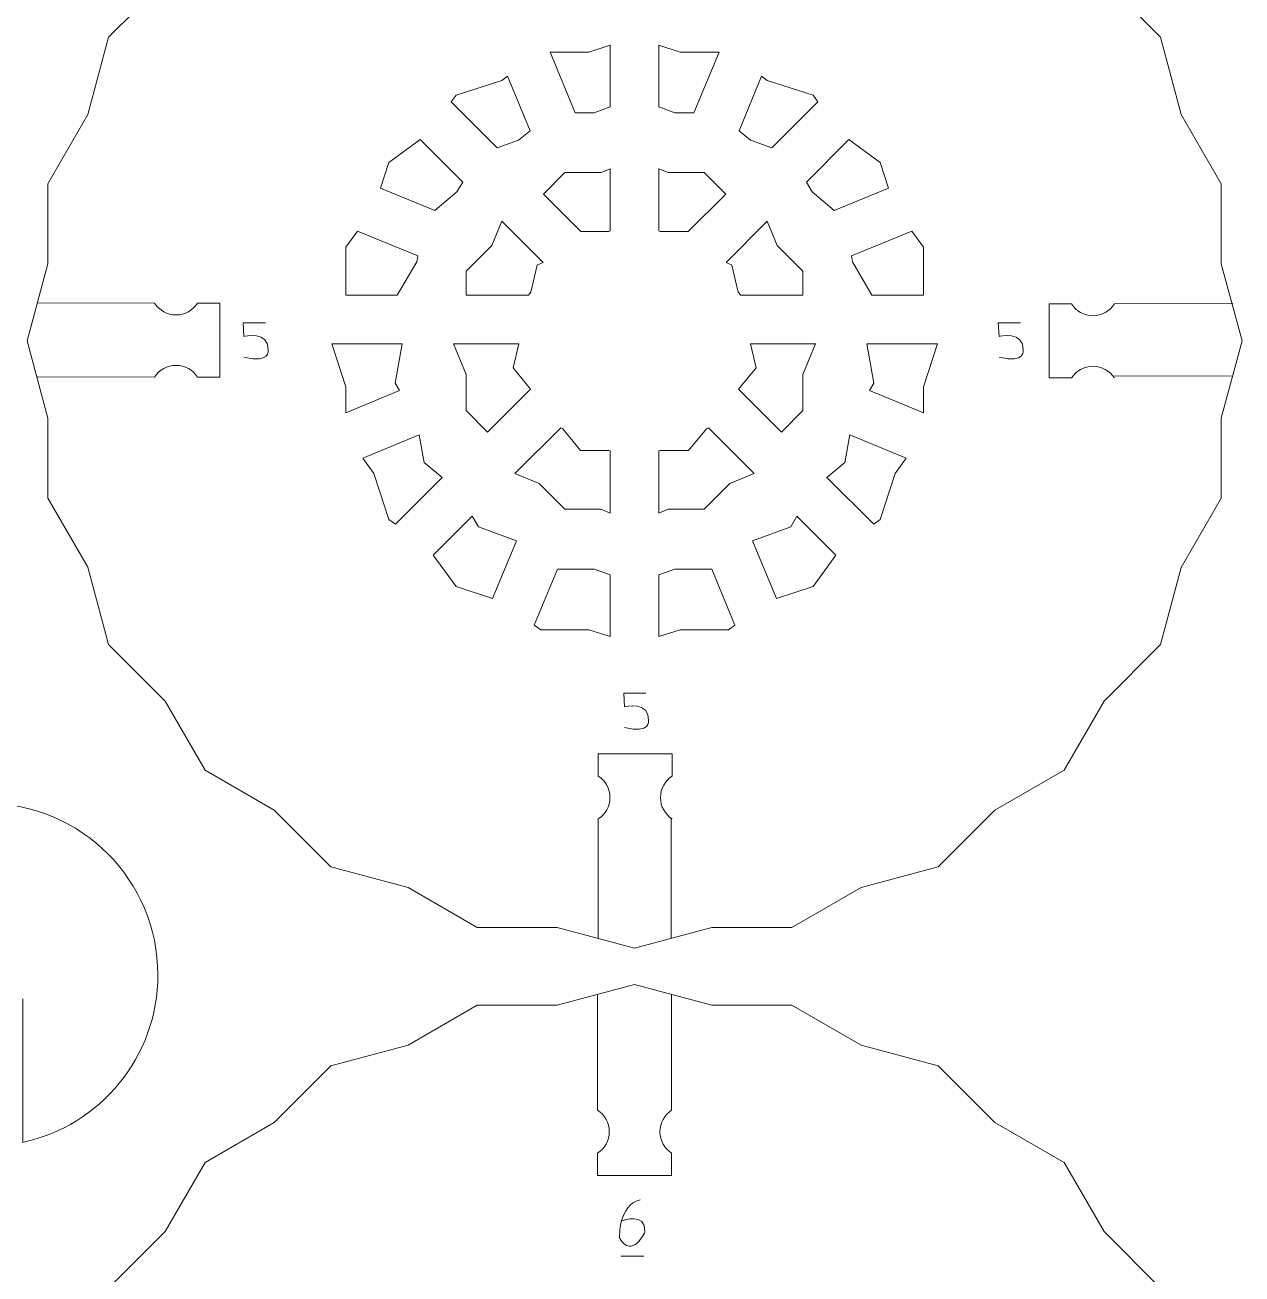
# Model space of a CAD drawing. Header units: centimetres. Extents: x -25 to 25, y -32.5 to 32.5.
# Drawn here: x 9.04 to 14.05, y -26.01 to -20.86 of the extents above; entities that cross this region are included whole.
import ezdxf

# ---------------------------------------------------------------- set-up
doc = ezdxf.new("R2010")
doc.units = ezdxf.units.CM
doc.header["$MEASUREMENT"] = 0
doc.layers.add('Capa 1', color=7, linetype='Continuous')

msp = doc.modelspace()

# ---------------------------------------------------------------- linework, layer by layer
at = {"layer": 'Capa 1', "color": 250, "lineweight": 20}
for points, knots in [([(12.19519, -19.74885), (12.19519, -19.74885), (12.48024, -19.91342), (12.48024, -19.91342), (12.48024, -19.91342), (12.48024, -19.91342), (12.79815, -19.99861), (12.79815, -19.99861), (12.79815, -19.99861), (12.79815, -19.99861), (13.03087, -20.23133), (13.03087, -20.23133), (13.03087, -20.23133), (13.03087, -20.23133), (13.31592, -20.3959), (13.31592, -20.3959), (13.31592, -20.3959), (13.31592, -20.3959), (13.4805, -20.68096), (13.4805, -20.68096), (13.4805, -20.68096), (13.4805, -20.68096), (13.7132, -20.91367), (13.7132, -20.91367), (13.7132, -20.91367), (13.7132, -20.91367), (13.79839, -21.23156), (13.79839, -21.23156), (13.79839, -21.23156), (13.79839, -21.23156), (13.96296, -21.51662), (13.96296, -21.51662), (13.96296, -21.51662), (13.96296, -21.51662), (13.96296, -21.84575), (13.96296, -21.84575), (13.96296, -21.84575), (13.96296, -21.84575), (14.04814, -22.16366), (14.04814, -22.16366), (14.04814, -22.16366), (14.04814, -22.16366), (13.96296, -22.48155), (13.96296, -22.48155), (13.96296, -22.48155), (13.96296, -22.48155), (13.96296, -22.8107), (13.96296, -22.8107), (13.96296, -22.8107), (13.96296, -22.8107), (13.79838, -23.09578), (13.79838, -23.09578), (13.79838, -23.09578), (13.79838, -23.09578), (13.7132, -23.41365), (13.7132, -23.41365), (13.7132, -23.41365), (13.7132, -23.41365), (13.4805, -23.64636), (13.4805, -23.64636), (13.4805, -23.64636), (13.4805, -23.64636), (13.31592, -23.93142), (13.31592, -23.93142), (13.31592, -23.93142), (13.31592, -23.93142), (13.03087, -24.09599), (13.03087, -24.09599), (13.03087, -24.09599), (13.03087, -24.09599), (12.79815, -24.32871), (12.79815, -24.32871), (12.79815, -24.32871), (12.79815, -24.32871), (12.48024, -24.4139), (12.48024, -24.4139), (12.48024, -24.4139), (12.48024, -24.4139), (12.19519, -24.57847), (12.19519, -24.57847), (12.19519, -24.57847), (12.19519, -24.57847), (11.86607, -24.57847), (11.86607, -24.57847), (11.86607, -24.57847), (11.86607, -24.57847), (11.54814, -24.66366), (11.54814, -24.66366), (11.54814, -24.66366), (11.54814, -24.66366), (11.23021, -24.57847), (11.23021, -24.57847), (11.23021, -24.57847), (11.23021, -24.57847), (10.90109, -24.57847), (10.90109, -24.57847), (10.90109, -24.57847), (10.90109, -24.57847), (10.61604, -24.4139), (10.61604, -24.4139), (10.61604, -24.4139), (10.61604, -24.4139), (10.29813, -24.32871), (10.29813, -24.32871), (10.29813, -24.32871), (10.29813, -24.32871), (10.06541, -24.09599), (10.06541, -24.09599), (10.06541, -24.09599), (10.06541, -24.09599), (9.78036, -23.93142), (9.78036, -23.93142), (9.78036, -23.93142), (9.78036, -23.93142), (9.61578, -23.64636), (9.61578, -23.64636), (9.61578, -23.64636), (9.61578, -23.64636), (9.38308, -23.41365), (9.38308, -23.41365), (9.38308, -23.41365), (9.38308, -23.41365), (9.29789, -23.09576), (9.29789, -23.09576), (9.29789, -23.09576), (9.29789, -23.09576), (9.13332, -22.8107), (9.13332, -22.8107), (9.13332, -22.8107), (9.13332, -22.8107), (9.13332, -22.48157), (9.13332, -22.48157), (9.13332, -22.48157), (9.13332, -22.48157), (9.04814, -22.16366), (9.04814, -22.16366), (9.04814, -22.16366), (9.04814, -22.16366), (9.13332, -21.84577), (9.13332, -21.84577), (9.13332, -21.84577), (9.13332, -21.84577), (9.13332, -21.51662), (9.13332, -21.51662), (9.13332, -21.51662), (9.13332, -21.51662), (9.2979, -21.23154), (9.2979, -21.23154), (9.2979, -21.23154), (9.2979, -21.23154), (9.38308, -20.91367), (9.38308, -20.91367), (9.38308, -20.91367), (9.38308, -20.91367), (9.61578, -20.68096), (9.61578, -20.68096), (9.61578, -20.68096), (9.61578, -20.68096), (9.78036, -20.3959), (9.78036, -20.3959), (9.78036, -20.3959), (9.78036, -20.3959), (10.06541, -20.23133), (10.06541, -20.23133), (10.06541, -20.23133), (10.06541, -20.23133), (10.29813, -19.99861), (10.29813, -19.99861), (10.29813, -19.99861), (10.29813, -19.99861), (10.61604, -19.91342), (10.61604, -19.91342), (10.61604, -19.91342), (10.61604, -19.91342), (10.90109, -19.74885), (10.90109, -19.74885), (10.90109, -19.74885), (10.90109, -19.74885), (11.23021, -19.74885), (11.23021, -19.74885), (11.23021, -19.74885), (11.23021, -19.74885), (11.54814, -19.66366), (11.54814, -19.66366), (11.54814, -19.66366), (11.54814, -19.66366), (11.86607, -19.74885), (11.86607, -19.74885), (11.86607, -19.74885), (11.86607, -19.74885), (12.19519, -19.74885), (12.19519, -19.74885)], [0, 0, 0, 0, 0.0204082, 0.0204082, 0.0204082, 0.0204082, 0.0408163, 0.0408163, 0.0408163, 0.0408163, 0.0612245, 0.0612245, 0.0612245, 0.0612245, 0.0816327, 0.0816327, 0.0816327, 0.0816327, 0.1020408, 0.1020408, 0.1020408, 0.1020408, 0.122449, 0.122449, 0.122449, 0.122449, 0.1428571, 0.1428571, 0.1428571, 0.1428571, 0.1632653, 0.1632653, 0.1632653, 0.1632653, 0.1836735, 0.1836735, 0.1836735, 0.1836735, 0.2040816, 0.2040816, 0.2040816, 0.2040816, 0.2244898, 0.2244898, 0.2244898, 0.2244898, 0.244898, 0.244898, 0.244898, 0.244898, 0.2653061, 0.2653061, 0.2653061, 0.2653061, 0.2857143, 0.2857143, 0.2857143, 0.2857143, 0.3061224, 0.3061224, 0.3061224, 0.3061224, 0.3265306, 0.3265306, 0.3265306, 0.3265306, 0.3469388, 0.3469388, 0.3469388, 0.3469388, 0.3673469, 0.3673469, 0.3673469, 0.3673469, 0.3877551, 0.3877551, 0.3877551, 0.3877551, 0.4081633, 0.4081633, 0.4081633, 0.4081633, 0.4285714, 0.4285714, 0.4285714, 0.4285714, 0.4489796, 0.4489796, 0.4489796, 0.4489796, 0.4693878, 0.4693878, 0.4693878, 0.4693878, 0.4897959, 0.4897959, 0.4897959, 0.4897959, 0.5102041, 0.5102041, 0.5102041, 0.5102041, 0.5306122, 0.5306122, 0.5306122, 0.5306122, 0.5510204, 0.5510204, 0.5510204, 0.5510204, 0.5714286, 0.5714286, 0.5714286, 0.5714286, 0.5918367, 0.5918367, 0.5918367, 0.5918367, 0.6122449, 0.6122449, 0.6122449, 0.6122449, 0.6326531, 0.6326531, 0.6326531, 0.6326531, 0.6530612, 0.6530612, 0.6530612, 0.6530612, 0.6734694, 0.6734694, 0.6734694, 0.6734694, 0.6938776, 0.6938776, 0.6938776, 0.6938776, 0.7142857, 0.7142857, 0.7142857, 0.7142857, 0.7346939, 0.7346939, 0.7346939, 0.7346939, 0.755102, 0.755102, 0.755102, 0.755102, 0.7755102, 0.7755102, 0.7755102, 0.7755102, 0.7959184, 0.7959184, 0.7959184, 0.7959184, 0.8163265, 0.8163265, 0.8163265, 0.8163265, 0.8367347, 0.8367347, 0.8367347, 0.8367347, 0.8571429, 0.8571429, 0.8571429, 0.8571429, 0.877551, 0.877551, 0.877551, 0.877551, 0.8979592, 0.8979592, 0.8979592, 0.8979592, 0.9183673, 0.9183673, 0.9183673, 0.9183673, 0.9387755, 0.9387755, 0.9387755, 0.9387755, 0.9591837, 0.9591837, 0.9591837, 0.9591837, 1, 1, 1, 1]), ([(11.2005, -20.97485), (11.2005, -20.97485), (11.35981, -20.97485), (11.35981, -20.97485), (11.35981, -20.97485), (11.35981, -20.97485), (11.44814, -20.94615), (11.44814, -20.94615), (11.44814, -20.94615), (11.44814, -20.94615), (11.44814, -21.20005), (11.44814, -21.20005), (11.44814, -21.20005), (11.44814, -21.20005), (11.38243, -21.22397), (11.38243, -21.22397), (11.38243, -21.22397), (11.38243, -21.22397), (11.30369, -21.22397), (11.30369, -21.22397), (11.30369, -21.22397), (11.30369, -21.22397), (11.2005, -20.97485), (11.2005, -20.97485)], [0, 0, 0, 0, 0.1428571, 0.1428571, 0.1428571, 0.1428571, 0.2857143, 0.2857143, 0.2857143, 0.2857143, 0.4285714, 0.4285714, 0.4285714, 0.4285714, 0.5714286, 0.5714286, 0.5714286, 0.5714286, 0.7142857, 0.7142857, 0.7142857, 0.7142857, 1, 1, 1, 1]), ([(11.64814, -20.94615), (11.64814, -20.94615), (11.73647, -20.97485), (11.73647, -20.97485), (11.73647, -20.97485), (11.73647, -20.97485), (11.89577, -20.97485), (11.89577, -20.97485), (11.89577, -20.97485), (11.89577, -20.97485), (11.79258, -21.22397), (11.79258, -21.22397), (11.79258, -21.22397), (11.79258, -21.22397), (11.71385, -21.22397), (11.71385, -21.22397), (11.71385, -21.22397), (11.71385, -21.22397), (11.64814, -21.20005), (11.64814, -21.20005), (11.64814, -21.20005), (11.64814, -21.20005), (11.64814, -20.94615), (11.64814, -20.94615)], [0, 0, 0, 0, 0.1428571, 0.1428571, 0.1428571, 0.1428571, 0.2857143, 0.2857143, 0.2857143, 0.2857143, 0.4285714, 0.4285714, 0.4285714, 0.4285714, 0.5714286, 0.5714286, 0.5714286, 0.5714286, 0.7142857, 0.7142857, 0.7142857, 0.7142857, 1, 1, 1, 1]), ([(10.79367, -21.17953), (10.79367, -21.17953), (10.81339, -21.15239), (10.81339, -21.15239), (10.81339, -21.15239), (10.81339, -21.15239), (11.0017, -21.0912), (11.0017, -21.0912), (11.0017, -21.0912), (11.0017, -21.0912), (11.02516, -21.07416), (11.02516, -21.07416), (11.02516, -21.07416), (11.02516, -21.07416), (11.11788, -21.29801), (11.11788, -21.29801), (11.11788, -21.29801), (11.11788, -21.29801), (11.07106, -21.3373), (11.07106, -21.3373), (11.07106, -21.3373), (11.07106, -21.3373), (10.98336, -21.36922), (10.98336, -21.36922), (10.98336, -21.36922), (10.98336, -21.36922), (10.79367, -21.17953), (10.79367, -21.17953)], [0, 0, 0, 0, 0.125, 0.125, 0.125, 0.125, 0.25, 0.25, 0.25, 0.25, 0.375, 0.375, 0.375, 0.375, 0.5, 0.5, 0.5, 0.5, 0.625, 0.625, 0.625, 0.625, 0.75, 0.75, 0.75, 0.75, 1, 1, 1, 1]), ([(12.07112, -21.07416), (12.07112, -21.07416), (12.09458, -21.0912), (12.09458, -21.0912), (12.09458, -21.0912), (12.09458, -21.0912), (12.28289, -21.15239), (12.28289, -21.15239), (12.28289, -21.15239), (12.28289, -21.15239), (12.30261, -21.17954), (12.30261, -21.17954), (12.30261, -21.17954), (12.30261, -21.17954), (12.11292, -21.36922), (12.11292, -21.36922), (12.11292, -21.36922), (12.11292, -21.36922), (12.02522, -21.3373), (12.02522, -21.3373), (12.02522, -21.3373), (12.02522, -21.3373), (11.9784, -21.29801), (11.9784, -21.29801), (11.9784, -21.29801), (11.9784, -21.29801), (12.07112, -21.07416), (12.07112, -21.07416)], [0, 0, 0, 0, 0.125, 0.125, 0.125, 0.125, 0.25, 0.25, 0.25, 0.25, 0.375, 0.375, 0.375, 0.375, 0.5, 0.5, 0.5, 0.5, 0.625, 0.625, 0.625, 0.625, 0.75, 0.75, 0.75, 0.75, 1, 1, 1, 1]), ([(10.50268, -21.53414), (10.50268, -21.53414), (10.53686, -21.42893), (10.53686, -21.42893), (10.53686, -21.42893), (10.53686, -21.42893), (10.66622, -21.33494), (10.66622, -21.33494), (10.66622, -21.33494), (10.66622, -21.33494), (10.84077, -21.50949), (10.84077, -21.50949), (10.84077, -21.50949), (10.84077, -21.50949), (10.8172, -21.55031), (10.8172, -21.55031), (10.8172, -21.55031), (10.8172, -21.55031), (10.72614, -21.6267), (10.72614, -21.6267), (10.72614, -21.6267), (10.72614, -21.6267), (10.50268, -21.53414), (10.50268, -21.53414)], [0, 0, 0, 0, 0.1428571, 0.1428571, 0.1428571, 0.1428571, 0.2857143, 0.2857143, 0.2857143, 0.2857143, 0.4285714, 0.4285714, 0.4285714, 0.4285714, 0.5714286, 0.5714286, 0.5714286, 0.5714286, 0.7142857, 0.7142857, 0.7142857, 0.7142857, 1, 1, 1, 1]), ([(12.43005, -21.33494), (12.43005, -21.33494), (12.55942, -21.42893), (12.55942, -21.42893), (12.55942, -21.42893), (12.55942, -21.42893), (12.5936, -21.53415), (12.5936, -21.53415), (12.5936, -21.53415), (12.5936, -21.53415), (12.37014, -21.62671), (12.37014, -21.62671), (12.37014, -21.62671), (12.37014, -21.62671), (12.27908, -21.55031), (12.27908, -21.55031), (12.27908, -21.55031), (12.27908, -21.55031), (12.25551, -21.50948), (12.25551, -21.50948), (12.25551, -21.50948), (12.25551, -21.50948), (12.43005, -21.33494), (12.43005, -21.33494)], [0, 0, 0, 0, 0.1428571, 0.1428571, 0.1428571, 0.1428571, 0.2857143, 0.2857143, 0.2857143, 0.2857143, 0.4285714, 0.4285714, 0.4285714, 0.4285714, 0.5714286, 0.5714286, 0.5714286, 0.5714286, 0.7142857, 0.7142857, 0.7142857, 0.7142857, 1, 1, 1, 1]), ([(11.44814, -21.71061), (11.44814, -21.71061), (11.44267, -21.71318), (11.44267, -21.71318), (11.44267, -21.71318), (11.44267, -21.71318), (11.32732, -21.71318), (11.32732, -21.71318), (11.32732, -21.71318), (11.32732, -21.71318), (11.17301, -21.55887), (11.17301, -21.55887), (11.17301, -21.55887), (11.17301, -21.55887), (11.26113, -21.47075), (11.26113, -21.47075), (11.26113, -21.47075), (11.26113, -21.47075), (11.41032, -21.47075), (11.41032, -21.47075), (11.41032, -21.47075), (11.41032, -21.47075), (11.44814, -21.45508), (11.44814, -21.45508), (11.44814, -21.45508), (11.44814, -21.45508), (11.44814, -21.71061), (11.44814, -21.71061)], [0, 0, 0, 0, 0.125, 0.125, 0.125, 0.125, 0.25, 0.25, 0.25, 0.25, 0.375, 0.375, 0.375, 0.375, 0.5, 0.5, 0.5, 0.5, 0.625, 0.625, 0.625, 0.625, 0.75, 0.75, 0.75, 0.75, 1, 1, 1, 1]), ([(11.83515, -21.47075), (11.83515, -21.47075), (11.92327, -21.55887), (11.92327, -21.55887), (11.92327, -21.55887), (11.92327, -21.55887), (11.76897, -21.71318), (11.76897, -21.71318), (11.76897, -21.71318), (11.76897, -21.71318), (11.65361, -21.71318), (11.65361, -21.71318), (11.65361, -21.71318), (11.65361, -21.71318), (11.64814, -21.71061), (11.64814, -21.71061), (11.64814, -21.71061), (11.64814, -21.71061), (11.64814, -21.45508), (11.64814, -21.45508), (11.64814, -21.45508), (11.64814, -21.45508), (11.68596, -21.47075), (11.68596, -21.47075), (11.68596, -21.47075), (11.68596, -21.47075), (11.83515, -21.47075), (11.83515, -21.47075)], [0, 0, 0, 0, 0.125, 0.125, 0.125, 0.125, 0.25, 0.25, 0.25, 0.25, 0.375, 0.375, 0.375, 0.375, 0.5, 0.5, 0.5, 0.5, 0.625, 0.625, 0.625, 0.625, 0.75, 0.75, 0.75, 0.75, 1, 1, 1, 1]), ([(11.17169, -21.84041), (11.17169, -21.84041), (11.14717, -21.85192), (11.14717, -21.85192), (11.14717, -21.85192), (11.14717, -21.85192), (11.12112, -21.96318), (11.12112, -21.96318), (11.12112, -21.96318), (11.12112, -21.96318), (11.1111, -21.97543), (11.1111, -21.97543), (11.1111, -21.97543), (11.1111, -21.97543), (10.85523, -21.97543), (10.85523, -21.97543), (10.85523, -21.97543), (10.85523, -21.97543), (10.85523, -21.87665), (10.85523, -21.87665), (10.85523, -21.87665), (10.85523, -21.87665), (10.96072, -21.77116), (10.96072, -21.77116), (10.96072, -21.77116), (10.96072, -21.77116), (11.00223, -21.67095), (11.00223, -21.67095), (11.00223, -21.67095), (11.00223, -21.67095), (11.17169, -21.84041), (11.17169, -21.84041)], [0, 0, 0, 0, 0.1111111, 0.1111111, 0.1111111, 0.1111111, 0.2222222, 0.2222222, 0.2222222, 0.2222222, 0.3333333, 0.3333333, 0.3333333, 0.3333333, 0.4444444, 0.4444444, 0.4444444, 0.4444444, 0.5555556, 0.5555556, 0.5555556, 0.5555556, 0.6666667, 0.6666667, 0.6666667, 0.6666667, 0.7777778, 0.7777778, 0.7777778, 0.7777778, 1, 1, 1, 1]), ([(12.09405, -21.67094), (12.09405, -21.67094), (12.13556, -21.77116), (12.13556, -21.77116), (12.13556, -21.77116), (12.13556, -21.77116), (12.24105, -21.87665), (12.24105, -21.87665), (12.24105, -21.87665), (12.24105, -21.87665), (12.24105, -21.97543), (12.24105, -21.97543), (12.24105, -21.97543), (12.24105, -21.97543), (11.98518, -21.97543), (11.98518, -21.97543), (11.98518, -21.97543), (11.98518, -21.97543), (11.97516, -21.96318), (11.97516, -21.96318), (11.97516, -21.96318), (11.97516, -21.96318), (11.94911, -21.85192), (11.94911, -21.85192), (11.94911, -21.85192), (11.94911, -21.85192), (11.92459, -21.84041), (11.92459, -21.84041), (11.92459, -21.84041), (11.92459, -21.84041), (12.09405, -21.67094), (12.09405, -21.67094)], [0, 0, 0, 0, 0.1111111, 0.1111111, 0.1111111, 0.1111111, 0.2222222, 0.2222222, 0.2222222, 0.2222222, 0.3333333, 0.3333333, 0.3333333, 0.3333333, 0.4444444, 0.4444444, 0.4444444, 0.4444444, 0.5555556, 0.5555556, 0.5555556, 0.5555556, 0.6666667, 0.6666667, 0.6666667, 0.6666667, 0.7777778, 0.7777778, 0.7777778, 0.7777778, 1, 1, 1, 1]), ([(10.35929, -21.97543), (10.35929, -21.97543), (10.35931, -21.97536), (10.35931, -21.97536), (10.35931, -21.97536), (10.35931, -21.97536), (10.35931, -21.77739), (10.35931, -21.77739), (10.35931, -21.77739), (10.35931, -21.77739), (10.40742, -21.71117), (10.40742, -21.71117), (10.40742, -21.71117), (10.40742, -21.71117), (10.6556, -21.81397), (10.6556, -21.81397), (10.6556, -21.81397), (10.6556, -21.81397), (10.65148, -21.83734), (10.65148, -21.83734), (10.65148, -21.83734), (10.65148, -21.83734), (10.57175, -21.97543), (10.57175, -21.97543), (10.57175, -21.97543), (10.57175, -21.97543), (10.35929, -21.97543), (10.35929, -21.97543)], [0, 0, 0, 0, 0.125, 0.125, 0.125, 0.125, 0.25, 0.25, 0.25, 0.25, 0.375, 0.375, 0.375, 0.375, 0.5, 0.5, 0.5, 0.5, 0.625, 0.625, 0.625, 0.625, 0.75, 0.75, 0.75, 0.75, 1, 1, 1, 1]), ([(12.68886, -21.71117), (12.68886, -21.71117), (12.73697, -21.77739), (12.73697, -21.77739), (12.73697, -21.77739), (12.73697, -21.77739), (12.73697, -21.97536), (12.73697, -21.97536), (12.73697, -21.97536), (12.73697, -21.97536), (12.73699, -21.97543), (12.73699, -21.97543), (12.73699, -21.97543), (12.73699, -21.97543), (12.52453, -21.97543), (12.52453, -21.97543), (12.52453, -21.97543), (12.52453, -21.97543), (12.4448, -21.83734), (12.4448, -21.83734), (12.4448, -21.83734), (12.4448, -21.83734), (12.44068, -21.81397), (12.44068, -21.81397), (12.44068, -21.81397), (12.44068, -21.81397), (12.68886, -21.71117), (12.68886, -21.71117)], [0, 0, 0, 0, 0.125, 0.125, 0.125, 0.125, 0.25, 0.25, 0.25, 0.25, 0.375, 0.375, 0.375, 0.375, 0.5, 0.5, 0.5, 0.5, 0.625, 0.625, 0.625, 0.625, 0.75, 0.75, 0.75, 0.75, 1, 1, 1, 1]), ([(10.35931, -22.45962), (10.35931, -22.45962), (10.35931, -22.35196), (10.35931, -22.35196), (10.35931, -22.35196), (10.35931, -22.35196), (10.30194, -22.17543), (10.30194, -22.17543), (10.30194, -22.17543), (10.30194, -22.17543), (10.59187, -22.17543), (10.59187, -22.17543), (10.59187, -22.17543), (10.59187, -22.17543), (10.56333, -22.33731), (10.56333, -22.33731), (10.56333, -22.33731), (10.56333, -22.33731), (10.58094, -22.36782), (10.58094, -22.36782), (10.58094, -22.36782), (10.58094, -22.36782), (10.35931, -22.45962), (10.35931, -22.45962)], [0, 0, 0, 0, 0.1428571, 0.1428571, 0.1428571, 0.1428571, 0.2857143, 0.2857143, 0.2857143, 0.2857143, 0.4285714, 0.4285714, 0.4285714, 0.4285714, 0.5714286, 0.5714286, 0.5714286, 0.5714286, 0.7142857, 0.7142857, 0.7142857, 0.7142857, 1, 1, 1, 1]), ([(11.07143, -22.17543), (11.07143, -22.17543), (11.04814, -22.27492), (11.04814, -22.27492), (11.04814, -22.27492), (11.04814, -22.27492), (11.11972, -22.36243), (11.11972, -22.36243), (11.11972, -22.36243), (11.11972, -22.36243), (10.94335, -22.53879), (10.94335, -22.53879), (10.94335, -22.53879), (10.94335, -22.53879), (10.85523, -22.45067), (10.85523, -22.45067), (10.85523, -22.45067), (10.85523, -22.45067), (10.85523, -22.30149), (10.85523, -22.30149), (10.85523, -22.30149), (10.85523, -22.30149), (10.80302, -22.17543), (10.80302, -22.17543), (10.80302, -22.17543), (10.80302, -22.17543), (11.07143, -22.17543), (11.07143, -22.17543)], [0, 0, 0, 0, 0.125, 0.125, 0.125, 0.125, 0.25, 0.25, 0.25, 0.25, 0.375, 0.375, 0.375, 0.375, 0.5, 0.5, 0.5, 0.5, 0.625, 0.625, 0.625, 0.625, 0.75, 0.75, 0.75, 0.75, 1, 1, 1, 1]), ([(12.29326, -22.17543), (12.29326, -22.17543), (12.24105, -22.30149), (12.24105, -22.30149), (12.24105, -22.30149), (12.24105, -22.30149), (12.24105, -22.45067), (12.24105, -22.45067), (12.24105, -22.45067), (12.24105, -22.45067), (12.15293, -22.53879), (12.15293, -22.53879), (12.15293, -22.53879), (12.15293, -22.53879), (11.97656, -22.36243), (11.97656, -22.36243), (11.97656, -22.36243), (11.97656, -22.36243), (12.04814, -22.27492), (12.04814, -22.27492), (12.04814, -22.27492), (12.04814, -22.27492), (12.02485, -22.17543), (12.02485, -22.17543), (12.02485, -22.17543), (12.02485, -22.17543), (12.29326, -22.17543), (12.29326, -22.17543)], [0, 0, 0, 0, 0.125, 0.125, 0.125, 0.125, 0.25, 0.25, 0.25, 0.25, 0.375, 0.375, 0.375, 0.375, 0.5, 0.5, 0.5, 0.5, 0.625, 0.625, 0.625, 0.625, 0.75, 0.75, 0.75, 0.75, 1, 1, 1, 1]), ([(12.79434, -22.17543), (12.79434, -22.17543), (12.73697, -22.35196), (12.73697, -22.35196), (12.73697, -22.35196), (12.73697, -22.35196), (12.73697, -22.45962), (12.73697, -22.45962), (12.73697, -22.45962), (12.73697, -22.45962), (12.51534, -22.36781), (12.51534, -22.36781), (12.51534, -22.36781), (12.51534, -22.36781), (12.53295, -22.33731), (12.53295, -22.33731), (12.53295, -22.33731), (12.53295, -22.33731), (12.50441, -22.17543), (12.50441, -22.17543), (12.50441, -22.17543), (12.50441, -22.17543), (12.79434, -22.17543), (12.79434, -22.17543)], [0, 0, 0, 0, 0.1428571, 0.1428571, 0.1428571, 0.1428571, 0.2857143, 0.2857143, 0.2857143, 0.2857143, 0.4285714, 0.4285714, 0.4285714, 0.4285714, 0.5714286, 0.5714286, 0.5714286, 0.5714286, 0.7142857, 0.7142857, 0.7142857, 0.7142857, 1, 1, 1, 1]), ([(11.44814, -22.87224), (11.44814, -22.87224), (11.41032, -22.85657), (11.41032, -22.85657), (11.41032, -22.85657), (11.41032, -22.85657), (11.26113, -22.85657), (11.26113, -22.85657), (11.26113, -22.85657), (11.26113, -22.85657), (11.15563, -22.75107), (11.15563, -22.75107), (11.15563, -22.75107), (11.15563, -22.75107), (11.05543, -22.70957), (11.05543, -22.70957), (11.05543, -22.70957), (11.05543, -22.70957), (11.24409, -22.52091), (11.24409, -22.52091), (11.24409, -22.52091), (11.24409, -22.52091), (11.25264, -22.52492), (11.25264, -22.52492), (11.25264, -22.52492), (11.25264, -22.52492), (11.32562, -22.61414), (11.32562, -22.61414), (11.32562, -22.61414), (11.32562, -22.61414), (11.44267, -22.61414), (11.44267, -22.61414), (11.44267, -22.61414), (11.44267, -22.61414), (11.44814, -22.61671), (11.44814, -22.61671), (11.44814, -22.61671), (11.44814, -22.61671), (11.44814, -22.87224), (11.44814, -22.87224)], [0, 0, 0, 0, 0.0909091, 0.0909091, 0.0909091, 0.0909091, 0.1818182, 0.1818182, 0.1818182, 0.1818182, 0.2727273, 0.2727273, 0.2727273, 0.2727273, 0.3636364, 0.3636364, 0.3636364, 0.3636364, 0.4545455, 0.4545455, 0.4545455, 0.4545455, 0.5454545, 0.5454545, 0.5454545, 0.5454545, 0.6363636, 0.6363636, 0.6363636, 0.6363636, 0.7272727, 0.7272727, 0.7272727, 0.7272727, 0.8181818, 0.8181818, 0.8181818, 0.8181818, 1, 1, 1, 1]), ([(12.04086, -22.70957), (12.04086, -22.70957), (11.94065, -22.75107), (11.94065, -22.75107), (11.94065, -22.75107), (11.94065, -22.75107), (11.83515, -22.85657), (11.83515, -22.85657), (11.83515, -22.85657), (11.83515, -22.85657), (11.68596, -22.85657), (11.68596, -22.85657), (11.68596, -22.85657), (11.68596, -22.85657), (11.64814, -22.87224), (11.64814, -22.87224), (11.64814, -22.87224), (11.64814, -22.87224), (11.64814, -22.61671), (11.64814, -22.61671), (11.64814, -22.61671), (11.64814, -22.61671), (11.65361, -22.61414), (11.65361, -22.61414), (11.65361, -22.61414), (11.65361, -22.61414), (11.77066, -22.61414), (11.77066, -22.61414), (11.77066, -22.61414), (11.77066, -22.61414), (11.84364, -22.52492), (11.84364, -22.52492), (11.84364, -22.52492), (11.84364, -22.52492), (11.85219, -22.5209), (11.85219, -22.5209), (11.85219, -22.5209), (11.85219, -22.5209), (12.04086, -22.70957), (12.04086, -22.70957)], [0, 0, 0, 0, 0.0909091, 0.0909091, 0.0909091, 0.0909091, 0.1818182, 0.1818182, 0.1818182, 0.1818182, 0.2727273, 0.2727273, 0.2727273, 0.2727273, 0.3636364, 0.3636364, 0.3636364, 0.3636364, 0.4545455, 0.4545455, 0.4545455, 0.4545455, 0.5454545, 0.5454545, 0.5454545, 0.5454545, 0.6363636, 0.6363636, 0.6363636, 0.6363636, 0.7272727, 0.7272727, 0.7272727, 0.7272727, 0.8181818, 0.8181818, 0.8181818, 0.8181818, 1, 1, 1, 1]), ([(10.56402, -22.91812), (10.56402, -22.91812), (10.53686, -22.89838), (10.53686, -22.89838), (10.53686, -22.89838), (10.53686, -22.89838), (10.47569, -22.71011), (10.47569, -22.71011), (10.47569, -22.71011), (10.47569, -22.71011), (10.42977, -22.64691), (10.42977, -22.64691), (10.42977, -22.64691), (10.42977, -22.64691), (10.66218, -22.55065), (10.66218, -22.55065), (10.66218, -22.55065), (10.66218, -22.55065), (10.6821, -22.66366), (10.6821, -22.66366), (10.6821, -22.66366), (10.6821, -22.66366), (10.75626, -22.72588), (10.75626, -22.72588), (10.75626, -22.72588), (10.75626, -22.72588), (10.56402, -22.91812), (10.56402, -22.91812)], [0, 0, 0, 0, 0.125, 0.125, 0.125, 0.125, 0.25, 0.25, 0.25, 0.25, 0.375, 0.375, 0.375, 0.375, 0.5, 0.5, 0.5, 0.5, 0.625, 0.625, 0.625, 0.625, 0.75, 0.75, 0.75, 0.75, 1, 1, 1, 1]), ([(12.66651, -22.64691), (12.66651, -22.64691), (12.62059, -22.71011), (12.62059, -22.71011), (12.62059, -22.71011), (12.62059, -22.71011), (12.55942, -22.89838), (12.55942, -22.89838), (12.55942, -22.89838), (12.55942, -22.89838), (12.53225, -22.91812), (12.53225, -22.91812), (12.53225, -22.91812), (12.53225, -22.91812), (12.34002, -22.72588), (12.34002, -22.72588), (12.34002, -22.72588), (12.34002, -22.72588), (12.41418, -22.66366), (12.41418, -22.66366), (12.41418, -22.66366), (12.41418, -22.66366), (12.4341, -22.55065), (12.4341, -22.55065), (12.4341, -22.55065), (12.4341, -22.55065), (12.66651, -22.64691), (12.66651, -22.64691)], [0, 0, 0, 0, 0.125, 0.125, 0.125, 0.125, 0.25, 0.25, 0.25, 0.25, 0.375, 0.375, 0.375, 0.375, 0.5, 0.5, 0.5, 0.5, 0.625, 0.625, 0.625, 0.625, 0.75, 0.75, 0.75, 0.75, 1, 1, 1, 1]), ([(10.96418, -23.22392), (10.96418, -23.22392), (10.81339, -23.17493), (10.81339, -23.17493), (10.81339, -23.17493), (10.81339, -23.17493), (10.71942, -23.04558), (10.71942, -23.04558), (10.71942, -23.04558), (10.71942, -23.04558), (10.87971, -22.88529), (10.87971, -22.88529), (10.87971, -22.88529), (10.87971, -22.88529), (10.90535, -22.9297), (10.90535, -22.9297), (10.90535, -22.9297), (10.90535, -22.9297), (11.06238, -22.98685), (11.06238, -22.98685), (11.06238, -22.98685), (11.06238, -22.98685), (10.96418, -23.22392), (10.96418, -23.22392)], [0, 0, 0, 0, 0.1428571, 0.1428571, 0.1428571, 0.1428571, 0.2857143, 0.2857143, 0.2857143, 0.2857143, 0.4285714, 0.4285714, 0.4285714, 0.4285714, 0.5714286, 0.5714286, 0.5714286, 0.5714286, 0.7142857, 0.7142857, 0.7142857, 0.7142857, 1, 1, 1, 1]), ([(12.37687, -23.04558), (12.37687, -23.04558), (12.28289, -23.17493), (12.28289, -23.17493), (12.28289, -23.17493), (12.28289, -23.17493), (12.1321, -23.22392), (12.1321, -23.22392), (12.1321, -23.22392), (12.1321, -23.22392), (12.0339, -22.98685), (12.0339, -22.98685), (12.0339, -22.98685), (12.0339, -22.98685), (12.19093, -22.9297), (12.19093, -22.9297), (12.19093, -22.9297), (12.19093, -22.9297), (12.21657, -22.88528), (12.21657, -22.88528), (12.21657, -22.88528), (12.21657, -22.88528), (12.37687, -23.04558), (12.37687, -23.04558)], [0, 0, 0, 0, 0.1428571, 0.1428571, 0.1428571, 0.1428571, 0.2857143, 0.2857143, 0.2857143, 0.2857143, 0.4285714, 0.4285714, 0.4285714, 0.4285714, 0.5714286, 0.5714286, 0.5714286, 0.5714286, 0.7142857, 0.7142857, 0.7142857, 0.7142857, 1, 1, 1, 1]), ([(11.44814, -23.38117), (11.44814, -23.38117), (11.35982, -23.35247), (11.35982, -23.35247), (11.35982, -23.35247), (11.35982, -23.35247), (11.16186, -23.35247), (11.16186, -23.35247), (11.16186, -23.35247), (11.16186, -23.35247), (11.13538, -23.33323), (11.13538, -23.33323), (11.13538, -23.33323), (11.13538, -23.33323), (11.2306, -23.10335), (11.2306, -23.10335), (11.2306, -23.10335), (11.2306, -23.10335), (11.38244, -23.10335), (11.38244, -23.10335), (11.38244, -23.10335), (11.38244, -23.10335), (11.44814, -23.12726), (11.44814, -23.12726), (11.44814, -23.12726), (11.44814, -23.12726), (11.44814, -23.38117), (11.44814, -23.38117)], [0, 0, 0, 0, 0.125, 0.125, 0.125, 0.125, 0.25, 0.25, 0.25, 0.25, 0.375, 0.375, 0.375, 0.375, 0.5, 0.5, 0.5, 0.5, 0.625, 0.625, 0.625, 0.625, 0.75, 0.75, 0.75, 0.75, 1, 1, 1, 1]), ([(11.9609, -23.33324), (11.9609, -23.33324), (11.93442, -23.35247), (11.93442, -23.35247), (11.93442, -23.35247), (11.93442, -23.35247), (11.73646, -23.35247), (11.73646, -23.35247), (11.73646, -23.35247), (11.73646, -23.35247), (11.64814, -23.38117), (11.64814, -23.38117), (11.64814, -23.38117), (11.64814, -23.38117), (11.64814, -23.12726), (11.64814, -23.12726), (11.64814, -23.12726), (11.64814, -23.12726), (11.71384, -23.10335), (11.71384, -23.10335), (11.71384, -23.10335), (11.71384, -23.10335), (11.86568, -23.10335), (11.86568, -23.10335), (11.86568, -23.10335), (11.86568, -23.10335), (11.9609, -23.33324), (11.9609, -23.33324)], [0, 0, 0, 0, 0.125, 0.125, 0.125, 0.125, 0.25, 0.25, 0.25, 0.25, 0.375, 0.375, 0.375, 0.375, 0.5, 0.5, 0.5, 0.5, 0.625, 0.625, 0.625, 0.625, 0.75, 0.75, 0.75, 0.75, 1, 1, 1, 1]), ([(12.19519, -24.89844), (12.19519, -24.89844), (12.48024, -25.06301), (12.48024, -25.06301), (12.48024, -25.06301), (12.48024, -25.06301), (12.79815, -25.1482), (12.79815, -25.1482), (12.79815, -25.1482), (12.79815, -25.1482), (13.03087, -25.38092), (13.03087, -25.38092), (13.03087, -25.38092), (13.03087, -25.38092), (13.31592, -25.54549), (13.31592, -25.54549), (13.31592, -25.54549), (13.31592, -25.54549), (13.4805, -25.83055), (13.4805, -25.83055), (13.4805, -25.83055), (13.4805, -25.83055), (13.7132, -26.06326), (13.7132, -26.06326), (13.7132, -26.06326), (13.7132, -26.06326), (13.79839, -26.38115), (13.79839, -26.38115), (13.79839, -26.38115), (13.79839, -26.38115), (13.96296, -26.66621), (13.96296, -26.66621), (13.96296, -26.66621), (13.96296, -26.66621), (13.96296, -26.99534), (13.96296, -26.99534), (13.96296, -26.99534), (13.96296, -26.99534), (14.04814, -27.31325), (14.04814, -27.31325), (14.04814, -27.31325), (14.04814, -27.31325), (13.96296, -27.63114), (13.96296, -27.63114), (13.96296, -27.63114), (13.96296, -27.63114), (13.96296, -27.96029), (13.96296, -27.96029), (13.96296, -27.96029), (13.96296, -27.96029), (13.79838, -28.24537), (13.79838, -28.24537), (13.79838, -28.24537), (13.79838, -28.24537), (13.7132, -28.56324), (13.7132, -28.56324), (13.7132, -28.56324), (13.7132, -28.56324), (13.4805, -28.79595), (13.4805, -28.79595), (13.4805, -28.79595), (13.4805, -28.79595), (13.31592, -29.08101), (13.31592, -29.08101), (13.31592, -29.08101), (13.31592, -29.08101), (13.03087, -29.24558), (13.03087, -29.24558), (13.03087, -29.24558), (13.03087, -29.24558), (12.79815, -29.4783), (12.79815, -29.4783), (12.79815, -29.4783), (12.79815, -29.4783), (12.48024, -29.56349), (12.48024, -29.56349), (12.48024, -29.56349), (12.48024, -29.56349), (12.19519, -29.72806), (12.19519, -29.72806), (12.19519, -29.72806), (12.19519, -29.72806), (11.86607, -29.72806), (11.86607, -29.72806), (11.86607, -29.72806), (11.86607, -29.72806), (11.54814, -29.81325), (11.54814, -29.81325), (11.54814, -29.81325), (11.54814, -29.81325), (11.23021, -29.72806), (11.23021, -29.72806), (11.23021, -29.72806), (11.23021, -29.72806), (10.90109, -29.72806), (10.90109, -29.72806), (10.90109, -29.72806), (10.90109, -29.72806), (10.61604, -29.56349), (10.61604, -29.56349), (10.61604, -29.56349), (10.61604, -29.56349), (10.29813, -29.4783), (10.29813, -29.4783), (10.29813, -29.4783), (10.29813, -29.4783), (10.06541, -29.24558), (10.06541, -29.24558), (10.06541, -29.24558), (10.06541, -29.24558), (9.78036, -29.08101), (9.78036, -29.08101), (9.78036, -29.08101), (9.78036, -29.08101), (9.61578, -28.79595), (9.61578, -28.79595), (9.61578, -28.79595), (9.61578, -28.79595), (9.38308, -28.56324), (9.38308, -28.56324), (9.38308, -28.56324), (9.38308, -28.56324), (9.29789, -28.24535), (9.29789, -28.24535), (9.29789, -28.24535), (9.29789, -28.24535), (9.13332, -27.96029), (9.13332, -27.96029), (9.13332, -27.96029), (9.13332, -27.96029), (9.13332, -27.63116), (9.13332, -27.63116), (9.13332, -27.63116), (9.13332, -27.63116), (9.04814, -27.31325), (9.04814, -27.31325), (9.04814, -27.31325), (9.04814, -27.31325), (9.13332, -26.99536), (9.13332, -26.99536), (9.13332, -26.99536), (9.13332, -26.99536), (9.13332, -26.66621), (9.13332, -26.66621), (9.13332, -26.66621), (9.13332, -26.66621), (9.2979, -26.38113), (9.2979, -26.38113), (9.2979, -26.38113), (9.2979, -26.38113), (9.38308, -26.06326), (9.38308, -26.06326), (9.38308, -26.06326), (9.38308, -26.06326), (9.61578, -25.83055), (9.61578, -25.83055), (9.61578, -25.83055), (9.61578, -25.83055), (9.78036, -25.54549), (9.78036, -25.54549), (9.78036, -25.54549), (9.78036, -25.54549), (10.06541, -25.38092), (10.06541, -25.38092), (10.06541, -25.38092), (10.06541, -25.38092), (10.29813, -25.1482), (10.29813, -25.1482), (10.29813, -25.1482), (10.29813, -25.1482), (10.61604, -25.06301), (10.61604, -25.06301), (10.61604, -25.06301), (10.61604, -25.06301), (10.90109, -24.89844), (10.90109, -24.89844), (10.90109, -24.89844), (10.90109, -24.89844), (11.23021, -24.89844), (11.23021, -24.89844), (11.23021, -24.89844), (11.23021, -24.89844), (11.54814, -24.81325), (11.54814, -24.81325), (11.54814, -24.81325), (11.54814, -24.81325), (11.86607, -24.89844), (11.86607, -24.89844), (11.86607, -24.89844), (11.86607, -24.89844), (12.19519, -24.89844), (12.19519, -24.89844)], [0, 0, 0, 0, 0.0204082, 0.0204082, 0.0204082, 0.0204082, 0.0408163, 0.0408163, 0.0408163, 0.0408163, 0.0612245, 0.0612245, 0.0612245, 0.0612245, 0.0816327, 0.0816327, 0.0816327, 0.0816327, 0.1020408, 0.1020408, 0.1020408, 0.1020408, 0.122449, 0.122449, 0.122449, 0.122449, 0.1428571, 0.1428571, 0.1428571, 0.1428571, 0.1632653, 0.1632653, 0.1632653, 0.1632653, 0.1836735, 0.1836735, 0.1836735, 0.1836735, 0.2040816, 0.2040816, 0.2040816, 0.2040816, 0.2244898, 0.2244898, 0.2244898, 0.2244898, 0.244898, 0.244898, 0.244898, 0.244898, 0.2653061, 0.2653061, 0.2653061, 0.2653061, 0.2857143, 0.2857143, 0.2857143, 0.2857143, 0.3061224, 0.3061224, 0.3061224, 0.3061224, 0.3265306, 0.3265306, 0.3265306, 0.3265306, 0.3469388, 0.3469388, 0.3469388, 0.3469388, 0.3673469, 0.3673469, 0.3673469, 0.3673469, 0.3877551, 0.3877551, 0.3877551, 0.3877551, 0.4081633, 0.4081633, 0.4081633, 0.4081633, 0.4285714, 0.4285714, 0.4285714, 0.4285714, 0.4489796, 0.4489796, 0.4489796, 0.4489796, 0.4693878, 0.4693878, 0.4693878, 0.4693878, 0.4897959, 0.4897959, 0.4897959, 0.4897959, 0.5102041, 0.5102041, 0.5102041, 0.5102041, 0.5306122, 0.5306122, 0.5306122, 0.5306122, 0.5510204, 0.5510204, 0.5510204, 0.5510204, 0.5714286, 0.5714286, 0.5714286, 0.5714286, 0.5918367, 0.5918367, 0.5918367, 0.5918367, 0.6122449, 0.6122449, 0.6122449, 0.6122449, 0.6326531, 0.6326531, 0.6326531, 0.6326531, 0.6530612, 0.6530612, 0.6530612, 0.6530612, 0.6734694, 0.6734694, 0.6734694, 0.6734694, 0.6938776, 0.6938776, 0.6938776, 0.6938776, 0.7142857, 0.7142857, 0.7142857, 0.7142857, 0.7346939, 0.7346939, 0.7346939, 0.7346939, 0.755102, 0.755102, 0.755102, 0.755102, 0.7755102, 0.7755102, 0.7755102, 0.7755102, 0.7959184, 0.7959184, 0.7959184, 0.7959184, 0.8163265, 0.8163265, 0.8163265, 0.8163265, 0.8367347, 0.8367347, 0.8367347, 0.8367347, 0.8571429, 0.8571429, 0.8571429, 0.8571429, 0.877551, 0.877551, 0.877551, 0.877551, 0.8979592, 0.8979592, 0.8979592, 0.8979592, 0.9183673, 0.9183673, 0.9183673, 0.9183673, 0.9387755, 0.9387755, 0.9387755, 0.9387755, 0.9591837, 0.9591837, 0.9591837, 0.9591837, 1, 1, 1, 1])]:
    msp.add_open_spline(points, degree=3, knots=knots, dxfattribs=at)
at = {"layer": 'Capa 1', "color": 250, "lineweight": 9}
for points in [[(9.09073, -22.00733), (9.09073, -22.00733), (9.57316, -22.00827), (9.57316, -22.00827)], [(13.52273, -22.0115), (13.52273, -22.0115), (14.01002, -22.00991), (14.01002, -22.00991)], [(9.57316, -22.31263), (9.57316, -22.31263), (9.09073, -22.31127), (9.09073, -22.31127)], [(14.00555, -22.30805), (14.00555, -22.30805), (13.52352, -22.30797), (13.52352, -22.30797)], [(11.39801, -24.62106), (11.39801, -24.62106), (11.39866, -24.13171), (11.39866, -24.13171)], [(11.69937, -24.12926), (11.69937, -24.12926), (11.69946, -24.62106), (11.69946, -24.62106)], [(11.39609, -25.33128), (11.39609, -25.33128), (11.39626, -24.85584), (11.39626, -24.85584)], [(11.70021, -24.85584), (11.70021, -24.85584), (11.70045, -25.33128), (11.70045, -25.33128)]]:
    msp.add_open_spline(points, degree=3, dxfattribs=at)
for points, knots in [([(9.74942, -22.00827), (9.7308, -22.03726), (9.69828, -22.05647), (9.66129, -22.05647), (9.66129, -22.05647), (9.62429, -22.05647), (9.59177, -22.03726), (9.57316, -22.00827)], [0, 0, 0, 0, 0.3333333, 0.3333333, 0.3333333, 0.3333333, 1, 1, 1, 1]), ([(9.74942, -22.00827), (9.74942, -22.00827), (9.84193, -22.00816), (9.84193, -22.00816), (9.84193, -22.00816), (9.84193, -22.00816), (9.84193, -22.31263), (9.84193, -22.31263), (9.84193, -22.31263), (9.84193, -22.31263), (9.7494, -22.31263), (9.7494, -22.31263)], [0, 0, 0, 0, 0.25, 0.25, 0.25, 0.25, 0.5, 0.5, 0.5, 0.5, 1, 1, 1, 1]), ([(13.34647, -22.0115), (13.34647, -22.0115), (13.25396, -22.01139), (13.25396, -22.01139), (13.25396, -22.01139), (13.25396, -22.01139), (13.25396, -22.31586), (13.25396, -22.31586), (13.25396, -22.31586), (13.25396, -22.31586), (13.34649, -22.31586), (13.34649, -22.31586)], [0, 0, 0, 0, 0.25, 0.25, 0.25, 0.25, 0.5, 0.5, 0.5, 0.5, 1, 1, 1, 1]), ([(13.52273, -22.0115), (13.50411, -22.04049), (13.47159, -22.0597), (13.43459, -22.0597), (13.43459, -22.0597), (13.3976, -22.0597), (13.36508, -22.04049), (13.34647, -22.0115)], [0, 0, 0, 0, 0.3333333, 0.3333333, 0.3333333, 0.3333333, 1, 1, 1, 1]), ([(9.74942, -22.31263), (9.7308, -22.28364), (9.69828, -22.26443), (9.66129, -22.26443), (9.66129, -22.26443), (9.62429, -22.26443), (9.59177, -22.28364), (9.57316, -22.31263)], [0, 0, 0, 0, 0.3333333, 0.3333333, 0.3333333, 0.3333333, 1, 1, 1, 1]), ([(13.52273, -22.31586), (13.50411, -22.28687), (13.47159, -22.26766), (13.43459, -22.26766), (13.43459, -22.26766), (13.3976, -22.26766), (13.36508, -22.28687), (13.34647, -22.31586)], [0, 0, 0, 0, 0.3333333, 0.3333333, 0.3333333, 0.3333333, 1, 1, 1, 1]), ([(11.39866, -23.95543), (11.39866, -23.95543), (11.39855, -23.86292), (11.39855, -23.86292), (11.39855, -23.86292), (11.39855, -23.86292), (11.70301, -23.86292), (11.70301, -23.86292), (11.70301, -23.86292), (11.70301, -23.86292), (11.70301, -23.95545), (11.70301, -23.95545)], [0, 0, 0, 0, 0.25, 0.25, 0.25, 0.25, 0.5, 0.5, 0.5, 0.5, 1, 1, 1, 1]), ([(11.39866, -24.13171), (11.42765, -24.11309), (11.44686, -24.08057), (11.44686, -24.04358), (11.44686, -24.04358), (11.44686, -24.00658), (11.42765, -23.97406), (11.39866, -23.95545)], [0, 0, 0, 0, 0.3333333, 0.3333333, 0.3333333, 0.3333333, 1, 1, 1, 1]), ([(11.70301, -24.13171), (11.67403, -24.11309), (11.65482, -24.08057), (11.65482, -24.04358), (11.65482, -24.04358), (11.65482, -24.00658), (11.67403, -23.97406), (11.70301, -23.95545)], [0, 0, 0, 0, 0.3333333, 0.3333333, 0.3333333, 0.3333333, 1, 1, 1, 1]), ([(9.03086, -24.87258), (9.03086, -24.87258), (9.03086, -25.46311), (9.03086, -25.46311), (9.03086, -25.46311), (9.34846, -25.39434), (9.58642, -25.11178), (9.58642, -24.77359), (9.58642, -24.77359), (9.58642, -24.38391), (9.27053, -24.06803), (8.88086, -24.06803), (8.88086, -24.06803), (8.49119, -24.06803), (8.1753, -24.38391), (8.1753, -24.77359), (8.1753, -24.77359), (8.1753, -25.11178), (8.41326, -25.39435), (8.73086, -25.46311), (8.73086, -25.46311), (8.73086, -25.46311), (8.73085, -24.87274), (8.73085, -24.87274)], [0, 0, 0, 0, 0.1428571, 0.1428571, 0.1428571, 0.1428571, 0.2857143, 0.2857143, 0.2857143, 0.2857143, 0.4285714, 0.4285714, 0.4285714, 0.4285714, 0.5714286, 0.5714286, 0.5714286, 0.5714286, 0.7142857, 0.7142857, 0.7142857, 0.7142857, 1, 1, 1, 1]), ([(11.39609, -25.50753), (11.42508, -25.48892), (11.44429, -25.4564), (11.44429, -25.4194), (11.44429, -25.4194), (11.44429, -25.3824), (11.42508, -25.34988), (11.39609, -25.33128)], [0, 0, 0, 0, 0.3333333, 0.3333333, 0.3333333, 0.3333333, 1, 1, 1, 1]), ([(11.70045, -25.50753), (11.67146, -25.48892), (11.65225, -25.4564), (11.65225, -25.4194), (11.65225, -25.4194), (11.65225, -25.3824), (11.67146, -25.34988), (11.70045, -25.33128)], [0, 0, 0, 0, 0.3333333, 0.3333333, 0.3333333, 0.3333333, 1, 1, 1, 1]), ([(11.39609, -25.50754), (11.39609, -25.50754), (11.39598, -25.60006), (11.39598, -25.60006), (11.39598, -25.60006), (11.39598, -25.60006), (11.70045, -25.60006), (11.70045, -25.60006), (11.70045, -25.60006), (11.70045, -25.60006), (11.70045, -25.50752), (11.70045, -25.50752)], [0, 0, 0, 0, 0.25, 0.25, 0.25, 0.25, 0.5, 0.5, 0.5, 0.5, 1, 1, 1, 1])]:
    msp.add_open_spline(points, degree=3, knots=knots, dxfattribs=at)
at = {"layer": 'Capa 1', "color": 22, "lineweight": 5}
for points, knots in [([(10.0289, -22.08926), (10.0289, -22.08926), (9.93743, -22.08871), (9.93743, -22.08871), (9.93743, -22.08871), (9.93743, -22.08871), (9.94072, -22.14509), (9.94072, -22.14509)], [0, 0, 0, 0, 0.3333333, 0.3333333, 0.3333333, 0.3333333, 1, 1, 1, 1]), ([(13.1363, -22.08926), (13.1363, -22.08926), (13.04483, -22.08871), (13.04483, -22.08871), (13.04483, -22.08871), (13.04483, -22.08871), (13.04812, -22.14509), (13.04812, -22.14509)], [0, 0, 0, 0, 0.3333333, 0.3333333, 0.3333333, 0.3333333, 1, 1, 1, 1]), ([(9.94072, -22.14509), (9.94072, -22.14509), (10.04581, -22.12103), (10.03963, -22.20226), (10.03963, -22.20226), (10.03963, -22.20226), (10.05074, -22.25795), (9.94072, -22.23074)], [0, 0, 0, 0, 0.3333333, 0.3333333, 0.3333333, 0.3333333, 1, 1, 1, 1]), ([(13.04812, -22.14509), (13.04812, -22.14509), (13.15321, -22.12103), (13.14703, -22.20226), (13.14703, -22.20226), (13.14703, -22.20226), (13.15814, -22.25795), (13.04812, -22.23074)], [0, 0, 0, 0, 0.3333333, 0.3333333, 0.3333333, 0.3333333, 1, 1, 1, 1]), ([(11.59504, -23.61387), (11.59504, -23.61387), (11.50357, -23.61332), (11.50357, -23.61332), (11.50357, -23.61332), (11.50357, -23.61332), (11.50686, -23.6697), (11.50686, -23.6697)], [0, 0, 0, 0, 0.3333333, 0.3333333, 0.3333333, 0.3333333, 1, 1, 1, 1]), ([(11.50686, -23.6697), (11.50686, -23.6697), (11.61195, -23.64564), (11.60577, -23.72687), (11.60577, -23.72687), (11.60577, -23.72687), (11.61688, -23.78256), (11.50686, -23.75535)], [0, 0, 0, 0, 0.3333333, 0.3333333, 0.3333333, 0.3333333, 1, 1, 1, 1]), ([(11.49721, -25.78605), (11.49721, -25.78605), (11.59568, -25.74759), (11.59099, -25.83167), (11.59099, -25.83167), (11.59099, -25.83167), (11.53865, -25.94715), (11.48625, -25.8564), (11.48625, -25.8564), (11.48625, -25.8564), (11.48156, -25.71883), (11.57062, -25.70009)], [0, 0, 0, 0, 0.25, 0.25, 0.25, 0.25, 0.5, 0.5, 0.5, 0.5, 1, 1, 1, 1])]:
    msp.add_open_spline(points, degree=3, knots=knots, dxfattribs=at)
msp.add_open_spline([(11.49194, -25.93148), (11.49194, -25.93148), (11.5862, -25.93148), (11.5862, -25.93148)], degree=3, dxfattribs=at)

doc.saveas('drawing.dxf')
